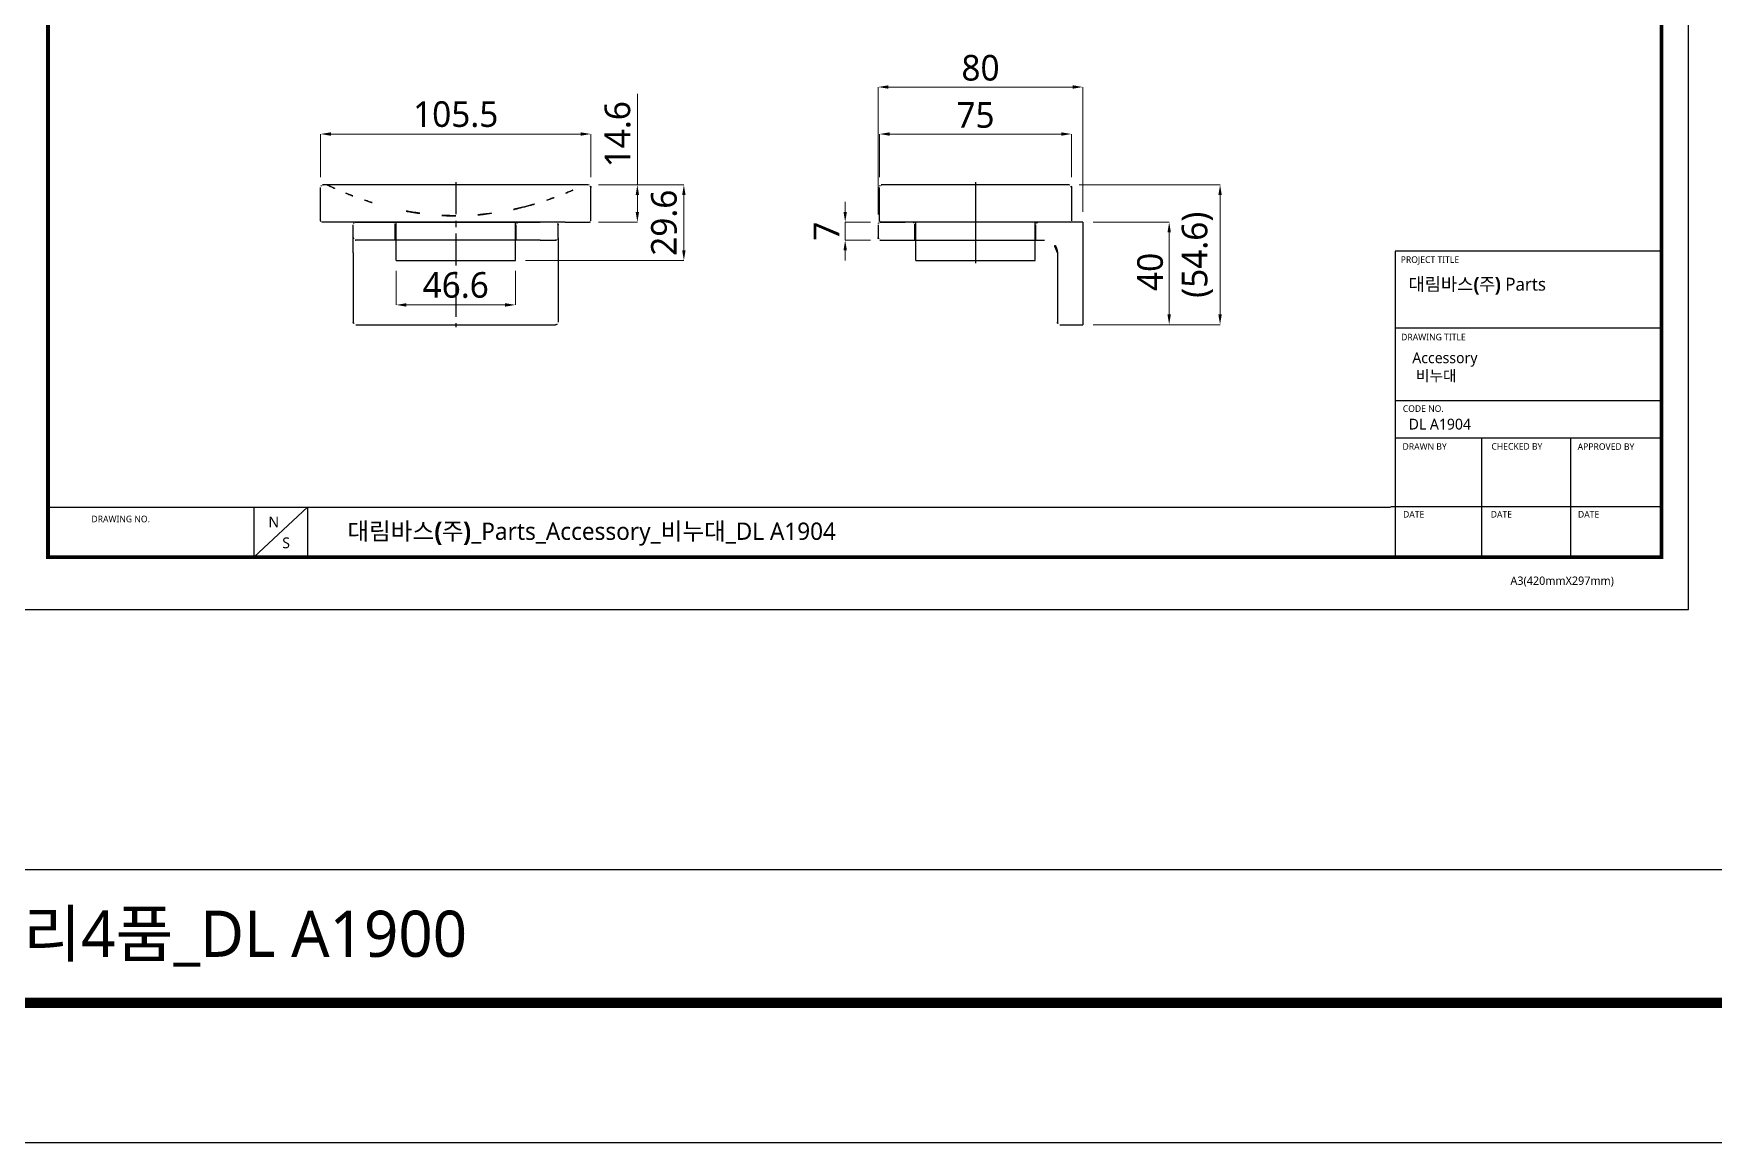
# Model space of a CAD drawing. Extents: x 16296675745 to 16296677481, y -37409619395 to -37409618123.
# Drawn here: x 16296676483 to 16296677139, y -37409619395 to -37409618962 of the extents above; entities that cross this region are included whole.
import ezdxf

# ---------------------------------------------------------------- set-up
doc = ezdxf.new("R2010")
doc.units = 0
doc.header["$LTSCALE"] = 10
doc.header["$MEASUREMENT"] = 0
doc.header["$PDMODE"] = 3
doc.header["$PDSIZE"] = -10
doc.linetypes.add('CENTER', pattern=[2, 1.25, -0.25, 0.25, -0.25])
doc.linetypes.add('HIDDEN2', pattern=[4.7625, 3.175, -1.5875])
doc.layers.get('0').update_dxf_attribs({"linetype": 'CONTINUOUS'})
doc.layers.get('DEFPOINTS').update_dxf_attribs({"linetype": 'CONTINUOUS'})
doc.layers.add('BODY', color=7, linetype='CONTINUOUS')
doc.styles.add('Daelim Dimension', font='')
doc.styles.get('Daelim Dimension').set_extended_font_data('NanumGothic')
doc.dimstyles.new('DEFAULT', dxfattribs={"dimscale": 2, "dimtxt": 2, "dimasz": 2, "dimexe": 0, "dimexo": 2, "dimgap": 1, "dimtad": 1, "dimdec": 1, "dimzin": 9, "dimdsep": 46, "dimtxsty": 'Daelim Dimension', "dimcen": 0.5, "dimclrd": 252, "dimclre": 252, "dimclrt": 3, "dimadec": 1, "dimazin": 0, "dimtfac": 1, "dimtdec": 1, "dimtix": 1, "dimtmove": 0, "dimatfit": 3, "dimfxl": 1, "dimtolj": 1, "dimtzin": 1, "dimlwd": 9, "dimlwe": 9, "dimarcsym": 0})

# ---------------------------------------------------------------- blocks, each defined once
blk = doc.blocks.new('*D58')
at = {"color": 5, "lineweight": 9, "ltscale": 0.5, "transparency": 16777216}
for p, q in [((16296676896.40132, -37409619035.999901), (16296676926.0627, -37409619035.999901)), ((16296676926.0627, -37409619039.999901), (16296676926.0627, -37409619071.998909)), ((16296676896.40132, -37409619075.998909), (16296676926.0627, -37409619075.998909))]:
    blk.add_line(p, q, dxfattribs=at)
at = {"color": 5, "ltscale": 0.5, "transparency": 16777216}
for points in [[(16296676925.39603, -37409619039.999901), (16296676926.72937, -37409619039.999901), (16296676926.0627, -37409619035.999901)], [(16296676925.39603, -37409619071.998909), (16296676926.72937, -37409619071.998909), (16296676926.0627, -37409619075.998909)]]:
    blk.add_solid(points, dxfattribs=at)
at = {"layer": 'DEFPOINTS', "color": 0, "ltscale": 0.5, "transparency": 16777216}
for p in [(16296676892.40132, -37409619035.999901), (16296676892.40132, -37409619075.998909), (16296676926.0627, -37409619075.998909)]:
    blk.add_point(p, dxfattribs=at)
at = {"color": 7, "ltscale": 0.5, "transparency": 16777216, "insert": (16296676918.65498, -37409619055.380547), "char_height": 10, "attachment_point": 5, "rotation": 90, "style": 'Daelim Dimension'}
blk.add_mtext('\\A1;40', dxfattribs=at)
blk = doc.blocks.new('*D59')
at = {"color": 5, "lineweight": 9, "ltscale": 0.5, "transparency": 16777216}
for p, q in [((16296676812.4, -37409619033), (16296676812.4, -37409618983.22)), ((16296676888.4, -37409618983.22), (16296676816.4, -37409618983.22)), ((16296676892.4, -37409619032), (16296676892.4, -37409618983.22))]:
    blk.add_line(p, q, dxfattribs=at)
at = {"color": 5, "ltscale": 0.5, "transparency": 16777216}
for points in [[(16296676816.4, -37409618982.55), (16296676816.4, -37409618983.88), (16296676812.4, -37409618983.22)], [(16296676888.4, -37409618982.55), (16296676888.4, -37409618983.88), (16296676892.4, -37409618983.22)]]:
    blk.add_solid(points, dxfattribs=at)
at = {"layer": 'DEFPOINTS', "color": 0, "ltscale": 0.5, "transparency": 16777216}
for p in [(16296676812.4, -37409618983.22), (16296676812.4, -37409619037), (16296676892.4, -37409619036)]:
    blk.add_point(p, dxfattribs=at)
at = {"color": 7, "ltscale": 0.5, "transparency": 16777216, "insert": (16296676852.4, -37409618975.77), "char_height": 10, "attachment_point": 5, "style": 'Daelim Dimension'}
blk.add_mtext('\\A1;80', dxfattribs=at)
blk = doc.blocks.new('*D50')
at = {"color": 5, "lineweight": 9, "ltscale": 0.5, "transparency": 16777216}
for p, q in [((16296676594.75461, -37409619018.3999), (16296676594.75461, -37409619001.57248)), ((16296676696.25461, -37409619001.57248), (16296676598.75461, -37409619001.57248)), ((16296676700.25461, -37409619018.3999), (16296676700.25461, -37409619001.57248))]:
    blk.add_line(p, q, dxfattribs=at)
at = {"color": 5, "ltscale": 0.5, "transparency": 16777216}
for points in [[(16296676598.75461, -37409619000.90582), (16296676598.75461, -37409619002.23914), (16296676594.75461, -37409619001.57248)], [(16296676696.25461, -37409619000.90582), (16296676696.25461, -37409619002.23914), (16296676700.25461, -37409619001.57248)]]:
    blk.add_solid(points, dxfattribs=at)
at = {"layer": 'DEFPOINTS', "color": 0, "ltscale": 0.5, "transparency": 16777216}
for p in [(16296676594.75461, -37409619001.57248), (16296676594.75461, -37409619022.3999), (16296676700.25461, -37409619022.3999)]:
    blk.add_point(p, dxfattribs=at)
at = {"color": 7, "ltscale": 0.5, "transparency": 16777216, "insert": (16296676647.50461, -37409618993.88578), "char_height": 10, "attachment_point": 5, "style": 'Daelim Dimension'}
blk.add_mtext('\\A1;105.5', dxfattribs=at)
blk = doc.blocks.new('*D53')
at = {"color": 5, "lineweight": 9, "ltscale": 0.5, "transparency": 16777216}
for p, q in [((16296676890.90804, -37409619021.4004), (16296676945.93315, -37409619021.4004)), ((16296676945.93315, -37409619071.9999), (16296676945.93315, -37409619025.4004)), ((16296676896.40132, -37409619075.9999), (16296676945.93315, -37409619075.9999))]:
    blk.add_line(p, q, dxfattribs=at)
at = {"color": 5, "ltscale": 0.5, "transparency": 16777216}
for points in [[(16296676945.26648, -37409619025.4004), (16296676946.59982, -37409619025.4004), (16296676945.93315, -37409619021.4004)], [(16296676945.26648, -37409619071.9999), (16296676946.59982, -37409619071.9999), (16296676945.93315, -37409619075.9999)]]:
    blk.add_solid(points, dxfattribs=at)
at = {"layer": 'DEFPOINTS', "color": 0, "ltscale": 0.5, "transparency": 16777216}
for p in [(16296676886.90804, -37409619021.4004), (16296676945.93315, -37409619021.4004), (16296676892.40132, -37409619075.9999)]:
    blk.add_point(p, dxfattribs=at)
at = {"color": 7, "ltscale": 0.5, "transparency": 16777216, "insert": (16296676937.08051, -37409619048.70015), "char_height": 10, "attachment_point": 5, "rotation": 90, "style": 'Daelim Dimension'}
blk.add_mtext('\\A1;(54.6)', dxfattribs=at)
blk = doc.blocks.new('*D54')
at = {"color": 5, "lineweight": 9, "ltscale": 0.5, "transparency": 16777216}
for p, q in [((16296676703.25462, -37409619021.399902), (16296676736.576639, -37409619021.399902)), ((16296676736.576639, -37409619025.399902), (16296676736.576639, -37409619046.999901)), ((16296676674.804621, -37409619050.999901), (16296676736.576639, -37409619050.999901))]:
    blk.add_line(p, q, dxfattribs=at)
at = {"color": 5, "ltscale": 0.5, "transparency": 16777216}
for points in [[(16296676735.909981, -37409619025.399902), (16296676737.243311, -37409619025.399902), (16296676736.576639, -37409619021.399902)], [(16296676735.909981, -37409619046.999901), (16296676737.243311, -37409619046.999901), (16296676736.576639, -37409619050.999901)]]:
    blk.add_solid(points, dxfattribs=at)
at = {"layer": 'DEFPOINTS', "color": 0, "ltscale": 0.5, "transparency": 16777216}
for p in [(16296676699.25462, -37409619021.399902), (16296676670.804621, -37409619050.999901), (16296676736.576639, -37409619050.999901)]:
    blk.add_point(p, dxfattribs=at)
at = {"color": 7, "ltscale": 0.5, "transparency": 16777216, "insert": (16296676728.875641, -37409619036.199913), "char_height": 10, "attachment_point": 5, "rotation": 90, "style": 'Daelim Dimension'}
blk.add_mtext('\\A1;29.6', dxfattribs=at)
blk = doc.blocks.new('*D55')
at = {"color": 5, "lineweight": 9, "ltscale": 0.5, "transparency": 16777216}
for p, q in [((16296676718.42403, -37409619021.3999), (16296676718.42403, -37409618985.87487)), ((16296676703.25461, -37409619021.3999), (16296676718.42403, -37409619021.3999)), ((16296676718.42403, -37409619031.9999), (16296676718.42403, -37409619025.3999)), ((16296676703.25461, -37409619035.9999), (16296676718.42403, -37409619035.9999))]:
    blk.add_line(p, q, dxfattribs=at)
at = {"color": 5, "ltscale": 0.5, "transparency": 16777216}
for points in [[(16296676717.75736, -37409619025.3999), (16296676719.09069, -37409619025.3999), (16296676718.42403, -37409619021.3999)], [(16296676717.75736, -37409619031.9999), (16296676719.09069, -37409619031.9999), (16296676718.42403, -37409619035.9999)]]:
    blk.add_solid(points, dxfattribs=at)
at = {"layer": 'DEFPOINTS', "color": 0, "ltscale": 0.5, "transparency": 16777216}
for p in [(16296676699.25461, -37409619021.3999), (16296676699.25461, -37409619035.9999), (16296676718.42403, -37409619035.9999)]:
    blk.add_point(p, dxfattribs=at)
at = {"color": 7, "ltscale": 0.5, "transparency": 16777216, "insert": (16296676710.72303, -37409619001.63738), "char_height": 10, "attachment_point": 5, "rotation": 90, "style": 'Daelim Dimension'}
blk.add_mtext('\\A1;14.6', dxfattribs=at)
blk = doc.blocks.new('*D56')
at = {"color": 5, "lineweight": 9, "ltscale": 0.5, "transparency": 16777216}
for p, q in [((16296676799.560249, -37409619032.000397), (16296676799.560249, -37409619028.000397)), ((16296676809.503361, -37409619036.000397), (16296676799.560249, -37409619036.000397)), ((16296676799.560249, -37409619036.000397), (16296676799.560249, -37409619042.999901)), ((16296676809.503361, -37409619042.999901), (16296676799.560249, -37409619042.999901)), ((16296676799.560249, -37409619046.999901), (16296676799.560249, -37409619050.999901))]:
    blk.add_line(p, q, dxfattribs=at)
at = {"color": 5, "ltscale": 0.5, "transparency": 16777216}
for points in [[(16296676798.893591, -37409619032.000397), (16296676800.226919, -37409619032.000397), (16296676799.560249, -37409619036.000397)], [(16296676798.893591, -37409619046.999901), (16296676800.226919, -37409619046.999901), (16296676799.560249, -37409619042.999901)]]:
    blk.add_solid(points, dxfattribs=at)
at = {"layer": 'DEFPOINTS', "color": 0, "ltscale": 0.5, "transparency": 16777216}
for p in [(16296676813.503361, -37409619036.000397), (16296676799.560249, -37409619042.999901), (16296676813.503361, -37409619042.999901)]:
    blk.add_point(p, dxfattribs=at)
at = {"color": 7, "ltscale": 0.5, "transparency": 16777216, "insert": (16296676792.22406, -37409619039.500153), "char_height": 10, "attachment_point": 5, "rotation": 90, "style": 'Daelim Dimension'}
blk.add_mtext('\\A1;7', dxfattribs=at)
blk = doc.blocks.new('*D57')
at = {"color": 5, "lineweight": 9, "ltscale": 0.5, "transparency": 16777216}
for p, q in [((16296676812.92361, -37409619018.4004), (16296676812.92361, -37409619001.57248)), ((16296676816.92361, -37409619001.57248), (16296676883.92361, -37409619001.57248)), ((16296676887.92361, -37409619018.4004), (16296676887.92361, -37409619001.57248))]:
    blk.add_line(p, q, dxfattribs=at)
at = {"color": 5, "ltscale": 0.5, "transparency": 16777216}
for points in [[(16296676816.92361, -37409619000.90582), (16296676816.92361, -37409619002.23914), (16296676812.92361, -37409619001.57248)], [(16296676883.92361, -37409619000.90582), (16296676883.92361, -37409619002.23914), (16296676887.92361, -37409619001.57248)]]:
    blk.add_solid(points, dxfattribs=at)
at = {"layer": 'DEFPOINTS', "color": 0, "ltscale": 0.5, "transparency": 16777216}
for p in [(16296676887.92361, -37409619001.57248), (16296676812.92361, -37409619022.4004), (16296676887.92361, -37409619022.4004)]:
    blk.add_point(p, dxfattribs=at)
at = {"color": 7, "ltscale": 0.5, "transparency": 16777216, "insert": (16296676850.42361, -37409618994.18621), "char_height": 10, "attachment_point": 5, "style": 'Daelim Dimension'}
blk.add_mtext('\\A1;75', dxfattribs=at)
blk = doc.blocks.new('*D48')
at = {"color": 5, "lineweight": 9, "ltscale": 0.5, "transparency": 16777216}
for p, q in [((16296676624.204611, -37409619054.999901), (16296676624.204611, -37409619068.285942)), ((16296676670.804001, -37409619054.999901), (16296676670.804001, -37409619068.285942)), ((16296676628.204611, -37409619068.285942), (16296676666.804001, -37409619068.285942))]:
    blk.add_line(p, q, dxfattribs=at)
at = {"color": 5, "ltscale": 0.5, "transparency": 16777216}
for points in [[(16296676628.204611, -37409619067.619278), (16296676628.204611, -37409619068.952606), (16296676624.204611, -37409619068.285942)], [(16296676666.804001, -37409619067.619278), (16296676666.804001, -37409619068.952606), (16296676670.804001, -37409619068.285942)]]:
    blk.add_solid(points, dxfattribs=at)
at = {"layer": 'DEFPOINTS', "color": 0, "ltscale": 0.5, "transparency": 16777216}
for p in [(16296676624.204611, -37409619050.999901), (16296676670.804001, -37409619050.999901), (16296676670.804001, -37409619068.285942)]:
    blk.add_point(p, dxfattribs=at)
at = {"color": 7, "ltscale": 0.5, "transparency": 16777216, "insert": (16296676647.504311, -37409619060.584938), "char_height": 10, "attachment_point": 5, "style": 'Daelim Dimension'}
blk.add_mtext('\\A1;46.6', dxfattribs=at)

msp = doc.modelspace()

# ---------------------------------------------------------------- linework, layer by layer
at = {"color": 1, "linetype": 'CENTER'}
for p, q in [((16296676647.50461, -37409619020.399902), (16296676647.50461, -37409619076.999901)), ((16296676850.423611, -37409619020.400398), (16296676850.423611, -37409619052.000397))]:
    msp.add_line(p, q, dxfattribs=at)
at = {"color": 5, "ltscale": 40}
for p, q in [((16296677118.30315, -37409619047.351807), (16296677014.26005, -37409619047.351807)), ((16296677118.30315, -37409619077.42482), (16296677014.26005, -37409619077.42482)), ((16296677118.30315, -37409619077.42482), (16296677014.26005, -37409619077.42482)), ((16296677118.30315, -37409619105.714508), (16296677014.26005, -37409619105.714508)), ((16296677118.30315, -37409619105.714508), (16296677014.26005, -37409619105.714508)), ((16296677118.30315, -37409619120.305161), (16296677014.26005, -37409619120.305161)), ((16296677118.30315, -37409619120.305161), (16296677014.26005, -37409619120.305161)), ((16296677048.054159, -37409619120.305161), (16296677048.054159, -37409619166.752136)), ((16296677082.7367, -37409619120.305161), (16296677082.7367, -37409619166.752136)), ((16296676568.653721, -37409619147.210213), (16296676568.653721, -37409619166.826553)), ((16296676568.653721, -37409619147.210213), (16296676568.653721, -37409619166.826553)), ((16296676589.648081, -37409619147.210213), (16296676568.653721, -37409619166.826553)), ((16296676589.648081, -37409619147.210213), (16296676568.653721, -37409619166.826553)), ((16296676589.648081, -37409619147.210213), (16296676589.648081, -37409619166.826553)), ((16296676589.648081, -37409619147.210213), (16296676589.648081, -37409619166.826553)), ((16296677118.30315, -37409619147.135803), (16296677012.615511, -37409619147.135803)), ((16296677118.30315, -37409619147.135803), (16296677015.07065, -37409619147.135803)), ((16296677118.30315, -37409619166.752136), (16296677029.137939, -37409619166.752136))]:
    msp.add_line(p, q, dxfattribs=at)
at = {"color": 5, "ltscale": 0.5}
msp.add_line((16296677014.26005, -37409619047.351807), (16296677014.26005, -37409619167.381477), dxfattribs=at)
at = {"color": 5}
for p, q in [((16296676488.30303, -37409619147.210213), (16296677012.49032, -37409619147.210213)), ((16296675772.947269, -37409619288.663177), (16296677170.780029, -37409619288.663177))]:
    msp.add_line(p, q, dxfattribs=at)
at = {"ltscale": 0.5}
for points in [[(16296675745.032089, -37409619395.241547), (16296677481.032089, -37409619395.241547), (16296677481.032089, -37409618123.241547), (16296675745.032089, -37409618123.241547)], [(16296676477.834841, -37409619187.177101), (16296677128.834841, -37409619187.177101), (16296677128.834841, -37409618710.177101), (16296676477.834841, -37409618710.177101)]]:
    msp.add_lwpolyline(points, close=True, dxfattribs=at)
at = {"color": 5, "linetype": 'ByBlock', "lineweight": 200}
for points, const_width in [([(16296675772.947269, -37409619340.775627), (16296677452.947269, -37409619340.775627), (16296677452.947269, -37409618152.775627), (16296675772.947269, -37409618152.775627)], 4), ([(16296676488.30303, -37409619166.75238), (16296677118.30303, -37409619166.75238), (16296677118.30303, -37409618721.25238), (16296676488.30303, -37409618721.25238)], 1.5)]:
    msp.add_lwpolyline(points, close=True, dxfattribs=dict(at, const_width=const_width))
at = {"layer": 'BODY', "color": 0}
for p, q in [((16296676594.75461, -37409619035.499901), (16296676594.75461, -37409619022.399902)), ((16296676595.770189, -37409619021.399902), (16296676595.755211, -37409619021.399902)), ((16296676604.75461, -37409619021.399902), (16296676595.770189, -37409619021.399902)), ((16296676597.19166, -37409619021.402519), (16296676597.170071, -37409619021.400803)), ((16296676597.17767, -37409619021.398979), (16296676597.191111, -37409619021.398933)), ((16296676597.19166, -37409619021.402519), (16296676597.224091, -37409619021.406921)), ((16296676597.250959, -37409619021.412239), (16296676597.224091, -37409619021.406921)), ((16296676597.253321, -37409619021.412773), (16296676597.250959, -37409619021.412239)), ((16296676597.253321, -37409619021.412773), (16296676597.27887, -37409619021.419403)), ((16296676597.305149, -37409619021.428291), (16296676597.278879, -37409619021.419403)), ((16296676597.33075, -37409619021.434807), (16296676597.30632, -37409619021.42865)), ((16296676597.31184, -37409619021.429001), (16296676597.31328, -37409619021.429428)), ((16296676597.31422, -37409619021.429764), (16296676597.31534, -37409619021.430168)), ((16296676597.31534, -37409619021.430183), (16296676597.33754, -37409619021.438553)), ((16296676597.31731, -37409619021.432167), (16296676597.32826, -37409619021.436447)), ((16296676597.39926, -37409619021.469467), (16296676597.32831, -37409619021.436333)), ((16296676597.332121, -37409619021.435341), (16296676597.33075, -37409619021.434807)), ((16296676597.3433, -37409619021.439522), (16296676597.3347, -37409619021.436333)), ((16296676597.351629, -37409619021.442673), (16296676597.343321, -37409619021.439529)), ((16296676597.358709, -37409619021.445557), (16296676597.351641, -37409619021.44268)), ((16296676597.360821, -37409619021.446449), (16296676597.358721, -37409619021.445557)), ((16296676597.36075, -37409619021.446671), (16296676597.363091, -37409619021.447418)), ((16296676597.44795, -37409619021.492767), (16296676597.399281, -37409619021.469429)), ((16296676597.4296, -37409619021.400879), (16296676597.45779, -37409619021.401123)), ((16296676597.464251, -37409619021.495018), (16296676597.45822, -37409619021.492897)), ((16296676597.463961, -37409619021.495644), (16296676597.49292, -37409619021.509651)), ((16296676597.46958, -37409619021.496773), (16296676597.464251, -37409619021.495033)), ((16296676597.50559, -37409619021.514519), (16296676597.46958, -37409619021.496773)), ((16296676597.50333, -37409619021.514893), (16296676597.50935, -37409619021.518257)), ((16296676597.516529, -37409619021.525673), (16296676597.50433, -37409619021.519814)), ((16296676597.506281, -37409619021.514877), (16296676597.50992, -37409619021.515099)), ((16296676597.509371, -37409619021.516113), (16296676597.50845, -37409619021.516113)), ((16296676597.50868, -37409619021.515099), (16296676597.50992, -37409619021.515106)), ((16296676597.5142, -37409619021.514374), (16296676597.517241, -37409619021.51326)), ((16296676597.518061, -37409619021.514671), (16296676597.522711, -37409619021.514832)), ((16296676597.527491, -37409619021.514282), (16296676597.52281, -37409619021.514343)), ((16296676597.539261, -37409619021.514503), (16296676597.527479, -37409619021.513863)), ((16296676597.52844, -37409619021.515297), (16296676597.542789, -37409619021.51712)), ((16296676597.54023, -37409619021.515182), (16296676597.53927, -37409619021.514503)), ((16296676597.541149, -37409619021.515846), (16296676597.54023, -37409619021.515182)), ((16296676597.542021, -37409619021.516487), (16296676597.541149, -37409619021.515846)), ((16296676690.25461, -37409619021.399902), (16296676604.75461, -37409619021.399902)), ((16296676696.24654, -37409619021.399902), (16296676690.25461, -37409619021.399902)), ((16296676696.26309, -37409619021.399902), (16296676696.24654, -37409619021.399902)), ((16296676699.23904, -37409619021.399902), (16296676696.26309, -37409619021.399902)), ((16296676697.755911, -37409619021.412773), (16296676697.73036, -37409619021.419403)), ((16296676697.780531, -37409619021.407722), (16296676697.755911, -37409619021.412773)), ((16296676697.812929, -37409619021.403023), (16296676697.780531, -37409619021.407722)), ((16296676697.780531, -37409619021.407722), (16296676697.780531, -37409619021.407722)), ((16296676697.833811, -37409619021.401123), (16296676697.812929, -37409619021.403023)), ((16296676697.831551, -37409619021.398911), (16296676697.82468, -37409619021.39888)), ((16296676697.83153, -37409619021.399902), (16296676697.835159, -37409619021.399902)), ((16296676697.83666, -37409619021.400917), (16296676697.833799, -37409619021.401123)), ((16296676699.254021, -37409619021.399902), (16296676699.23904, -37409619021.399902)), ((16296676700.25461, -37409619035.499901), (16296676700.25461, -37409619022.399902)), ((16296676812.923611, -37409619035.500397), (16296676812.923611, -37409619022.400398)), ((16296676813.93919, -37409619021.400398), (16296676813.9242, -37409619021.400398)), ((16296676822.923611, -37409619021.400398), (16296676813.93919, -37409619021.400398)), ((16296676877.923611, -37409619021.400398), (16296676822.923611, -37409619021.400398)), ((16296676886.908039, -37409619021.400398), (16296676877.923611, -37409619021.400398)), ((16296676886.923611, -37409619021.400398), (16296676886.908039, -37409619021.400398)), ((16296676887.923611, -37409619022.400398), (16296676887.923611, -37409619035.500397)), ((16296676604.75461, -37409619035.999901), (16296676595.25461, -37409619035.999901)), ((16296676690.25461, -37409619035.999901), (16296676604.75461, -37409619035.999901)), ((16296676647.08758, -37409619035.999863), (16296676634.204611, -37409619035.99987)), ((16296676660.804621, -37409619035.99987), (16296676647.92165, -37409619035.999863)), ((16296676690.25461, -37409619035.999901), (16296676699.75399, -37409619035.999901)), ((16296676813.423611, -37409619036.000397), (16296676813.503361, -37409619036.000397)), ((16296676813.503361, -37409619036.000397), (16296676822.923611, -37409619036.000397)), ((16296676877.923611, -37409619036.000397), (16296676822.923611, -37409619036.000397)), ((16296676887.343861, -37409619036.000397), (16296676877.923611, -37409619036.000397)), ((16296676887.423611, -37409619036.000397), (16296676887.343861, -37409619036.000397)), ((16296676624.204611, -37409619050.999901), (16296676624.204611, -37409619042.999901)), ((16296676670.804621, -37409619050.999901), (16296676670.804621, -37409619042.999901)), ((16296676827.12361, -37409619051.000397), (16296676827.12361, -37409619042.999901)), ((16296676873.72361, -37409619051.000397), (16296676873.72361, -37409619042.999901)), ((16296676624.204611, -37409619050.999901), (16296676634.204611, -37409619050.999901)), ((16296676634.204611, -37409619050.999901), (16296676660.804621, -37409619050.999901)), ((16296676660.804621, -37409619050.999901), (16296676670.804001, -37409619050.999901)), ((16296676827.12422, -37409619051.000397), (16296676837.12361, -37409619051.000397)), ((16296676837.12361, -37409619051.000397), (16296676863.72361, -37409619051.000397)), ((16296676863.72361, -37409619051.000397), (16296676873.723, -37409619051.000397))]:
    msp.add_line(p, q, dxfattribs=at)
at = {"layer": 'BODY'}
for p, q in [((16296676607.50461, -37409619041.999901), (16296676607.50461, -37409619036.999901)), ((16296676608.50461, -37409619035.999901), (16296676614.50462, -37409619035.999901)), ((16296676614.50462, -37409619035.999901), (16296676680.50462, -37409619035.999901)), ((16296676686.50462, -37409619035.999901), (16296676680.50462, -37409619035.999901)), ((16296676687.50462, -37409619041.999901), (16296676687.50462, -37409619036.999901)), ((16296676812.40132, -37409619036.999901), (16296676812.40132, -37409619041.999901)), ((16296676819.40132, -37409619035.999901), (16296676813.40132, -37409619035.999901)), ((16296676892.40132, -37409619035.999901), (16296676819.40132, -37409619035.999901)), ((16296676892.40132, -37409619035.999901), (16296676892.40132, -37409619036.999901)), ((16296676892.40132, -37409619036.999901), (16296676892.40132, -37409619074.999901)), ((16296676607.50461, -37409619047.999901), (16296676607.50461, -37409619042.044479)), ((16296676614.50462, -37409619042.999901), (16296676608.50461, -37409619042.999901)), ((16296676680.50462, -37409619042.999901), (16296676614.50462, -37409619042.999901)), ((16296676680.50462, -37409619042.999901), (16296676686.50462, -37409619042.999901)), ((16296676687.50462, -37409619042.044479), (16296676687.50462, -37409619047.999901)), ((16296676813.40132, -37409619042.999901), (16296676819.40132, -37409619042.999901)), ((16296676819.40132, -37409619042.999901), (16296676877.40132, -37409619042.999901)), ((16296676607.50461, -37409619047.999901), (16296676607.50461, -37409619074.999901)), ((16296676687.50462, -37409619047.999901), (16296676687.50462, -37409619074.999901)), ((16296676882.40132, -37409619047.999901), (16296676882.40132, -37409619074.999901)), ((16296676608.50461, -37409619075.999901), (16296676686.50462, -37409619075.999901)), ((16296676883.40132, -37409619075.999901), (16296676892.40132, -37409619075.999901)), ((16296676892.40132, -37409619074.999901), (16296676892.40132, -37409619075.998909))]:
    msp.add_line(p, q, dxfattribs=at)
at = {"layer": 'BODY', "linetype": 'HIDDEN2'}
for p, q in [((16296676623.904619, -37409619042.999901), (16296676623.904619, -37409619036.999901)), ((16296676624.204611, -37409619042.999901), (16296676624.204611, -37409619035.999901)), ((16296676670.804621, -37409619042.999901), (16296676670.804621, -37409619035.999901)), ((16296676671.10462, -37409619042.999901), (16296676671.10462, -37409619036.999901)), ((16296676826.801319, -37409619042.999901), (16296676826.801319, -37409619036.999901)), ((16296676827.12361, -37409619042.999901), (16296676827.12361, -37409619036.000397)), ((16296676873.72361, -37409619042.999901), (16296676873.72361, -37409619036.000397)), ((16296676874.00132, -37409619042.999901), (16296676874.00132, -37409619036.999901))]:
    msp.add_line(p, q, dxfattribs=at)
at = {"layer": 'BODY', "color": 0}
for centre, radius, start, end in [((16296676595.75461, -37409619022.399902), 0.999997, 134.999922725, 180), ((16296676595.75461, -37409619022.399902), 1, 90, 135), ((16296676597.508751, -37409619021.49762), 0.016908, 258.935551577, 298.827187131), ((16296676597.55434, -37409619021.480247), 0.058198, 219.176607478, 254.455239328), ((16296676597.516371, -37409619021.530197), 0.015613, 83.926905445, 114.331588269), ((16296676597.52968, -37409619021.543663), 0.033266, 83.617919304, 112.242246828), ((16296676699.36657, -37409619025.137993), 4.067411, 114.491600468, 115.681490257), ((16296676699.25461, -37409619022.399902), 1, 72.167377767, 90), ((16296676699.25462, -37409619022.399902), 0.999999, 0, 72.1674818), ((16296676813.923611, -37409619022.400398), 0.999997, 134.999922725, 180), ((16296676813.923611, -37409619022.400398), 1, 90, 135), ((16296676886.923611, -37409619022.400398), 1, 72.167377767, 90), ((16296676886.923611, -37409619022.400398), 0.999999, 0, 72.1674818), ((16296676595.25458, -37409619035.499924), 0.499966, 179.997377207, 248.404427052), ((16296676595.25461, -37409619035.499901), 0.5, 248.4017682, 270), ((16296676699.75461, -37409619035.499901), 0.5, 270, 0), ((16296676813.423611, -37409619035.500397), 0.5, 180, 248.40186981), ((16296676813.423611, -37409619035.500397), 0.5, 248.4017682, 270), ((16296676887.423611, -37409619035.500397), 0.5, 270, 0)]:
    msp.add_arc(centre, radius, start, end, dxfattribs=at)
at = {"layer": 'BODY', "color": 0, "linetype": 'HIDDEN2'}
for centre, radius, start, end in [((16296676654.01914, -37409618903.578949), 130.782169, 244.414016214, 247.781660499), ((16296676652.77599, -37409618906.658546), 127.461143, 247.775573267, 251.309354078), ((16296676642.25172, -37409618906.703308), 127.412733, 288.689160086, 292.224325569), ((16296676640.939251, -37409618903.464531), 130.907323, 292.22008646, 295.584513636), ((16296676651.197861, -37409618911.332558), 122.527916, 251.307971763, 255.105491147), ((16296676643.802271, -37409618911.310661), 122.551473, 284.896099772, 288.692789443)]:
    msp.add_arc(centre, radius, start, end, dxfattribs=at)
at = {"layer": 'BODY'}
for centre, radius, start, end in [((16296676608.50461, -37409619036.999901), 0.999997, 134.999922725, 180), ((16296676608.50461, -37409619036.999901), 0.999998, 90, 135), ((16296676622.904619, -37409619036.999901), 1, 45, 87.444887075), ((16296676672.10462, -37409619036.999901), 1, 92.555112925, 107.832622233), ((16296676686.50462, -37409619036.999901), 1, 72.167377767, 90), ((16296676686.50462, -37409619036.999901), 1, 0, 72.1674818), ((16296676813.40132, -37409619036.999901), 1, 135, 180), ((16296676813.40132, -37409619036.999901), 1, 90, 135), ((16296676825.801319, -37409619036.999901), 1, 45, 87.444887075), ((16296676875.00132, -37409619036.999901), 1, 92.555112925, 107.832622233), ((16296676608.50461, -37409619041.999901), 0.999999, 180, 252.1674818), ((16296676608.50461, -37409619041.999901), 0.999998, 252.167377767, 270), ((16296676686.50462, -37409619041.999901), 1, 270, 315), ((16296676686.50462, -37409619041.999901), 1, 315, 0), ((16296676813.40132, -37409619041.999901), 1, 180, 252.1674818), ((16296676813.40132, -37409619041.999901), 1, 252.167377767, 270), ((16296676877.40132, -37409619047.999901), 5, 0, 90), ((16296676608.50461, -37409619074.999901), 1, 180, 270), ((16296676686.50462, -37409619074.999901), 1, 270, 0), ((16296676883.40132, -37409619074.999901), 1, 180, 270)]:
    msp.add_arc(centre, radius, start, end, dxfattribs=at)
at = {"layer": 'BODY', "linetype": 'HIDDEN2'}
for centre, radius, start, end in [((16296676622.904619, -37409619036.999901), 0.999997, 0, 45.000077275), ((16296676672.10462, -37409619036.999901), 1, 107.832622233, 180), ((16296676825.801319, -37409619036.999901), 0.999997, 0, 45.000077275), ((16296676875.00132, -37409619036.999901), 1, 107.832622233, 180)]:
    msp.add_arc(centre, radius, start, end, dxfattribs=at)
at = {"layer": 'BODY', "color": 0}
msp.add_open_spline([(16296676597.306219, -37409619021.428619), (16296676597.305901, -37409619021.42852), (16296676597.305599, -37409619021.428429), (16296676597.30793, -37409619021.429153), (16296676597.305241, -37409619021.428322), (16296676597.305149, -37409619021.428291)], degree=3, knots=[0, 0, 0, 0, 0.000460646458, 0.0015931789837, 0.0033812509457, 0.0033812509457, 0.0033812509457, 0.0033812509457], dxfattribs=at)
msp.add_open_spline([(16296676597.44795, -37409619021.492767), (16296676597.508909, -37409619021.521973), (16296676597.50985, -37409619021.521187), (16296676597.50935, -37409619021.518387)], degree=3, dxfattribs=at)
at = {"layer": 'BODY', "color": 0, "linetype": 'HIDDEN2'}
for points in [[(16296676633.47913, -37409619032.52388), (16296676628.833691, -37409619031.885719), (16296676624.232719, -37409619030.948349), (16296676619.70332, -37409619029.743637)], [(16296676661.52989, -37409619032.52388), (16296676656.884399, -37409619033.162033), (16296676652.194679, -37409619033.499947), (16296676647.504721, -37409619033.499962)], [(16296676675.30615, -37409619029.743637), (16296676670.77693, -37409619030.948441), (16296676666.175369, -37409619031.885727), (16296676661.52989, -37409619032.52388)], [(16296676647.504721, -37409619033.499962), (16296676642.81476, -37409619033.499962), (16296676638.124571, -37409619033.162048), (16296676633.47913, -37409619032.52388)]]:
    msp.add_open_spline(points, degree=3, dxfattribs=at)

# ---------------------------------------------------------------- texts
at = {"color": 5, "ltscale": 40, "style": 'Daelim Dimension'}
for s, height, p in [('PROJECT TITLE', 2.56901127, (16296677016.46261, -37409619051.880287)), ('DRAWING TITLE', 2.56901127, (16296677016.627319, -37409619082.11618)), ('CODE NO.', 2.5690113, (16296677017.271561, -37409619110.038162)), ('DRAWN BY', 2.5690113, (16296677017.17082, -37409619124.846558)), ('CHECKED BY', 2.5690113, (16296677051.880989, -37409619124.800987)), ('APPROVED BY', 2.56901127, (16296677085.54438, -37409619124.88398)), ('DRAWING NO.', 2.56901127, (16296676505.27594, -37409619153.144897)), ('DATE', 2.5690113, (16296677017.371481, -37409619151.324547)), ('DATE', 2.5690113, (16296677051.607809, -37409619151.324547)), ('DATE', 2.5690113, (16296677085.662519, -37409619151.324547)), ('A3(420mmX297mm)', 3.24237133, (16296677059.288099, -37409619177.568092))]:
    msp.add_text(s, height=height, dxfattribs=at).set_placement(p)
at = {"attachment_point": 1, "style": 'Daelim Dimension'}
for s, insert, char_height, width in [('{\\fPretendard Variable SemiBold|b0|i0|c129|p2;\\C7;대림바스(주)} Parts', (16296677019.51833, -37409619057.682121), 5.03600079, 80.93992813), (' Accessory\\P  비누대', (16296677019.562759, -37409619086.828568), 4.2041236, 70.7511006), ('DL A1904', (16296677019.562759, -37409619112.719971), 4.2041236, 70.7511006), ('N', (16296676574.363911, -37409619150.887917), 4.204124, 5.86731056), ('S', (16296676579.77006, -37409619159.065437), 4.204124, 5.86731056)]:
    msp.add_mtext(s, dxfattribs=dict(at, insert=insert, char_height=char_height, width=width))
at = {"color": 2, "attachment_point": 1, "style": 'Daelim Dimension'}
for s, insert, char_height, width in [('{\\fPretendard Variable SemiBold|b0|i0|c129|p2;대림바스(주)}_Parts_Accessory_{\\fGulim|b0|i0|c129|p50;비누대}_DL A1904', (16296676605.175289, -37409619153.256332), 6.75662715, 260.66283526), ('{\\fPretendard Variable SemiBold|b0|i0|c129|p2;대림바스(주)}_Parts_Accessory_{\\fGulim|b0|i0|c129|p50;액세서리}4{\\fGulim|b0|i0|c129|p50;품}_DL A1900', (16296676084.60663, -37409619304.786163), 18.0176724, 729.2543326)]:
    msp.add_mtext(s, dxfattribs=dict(at, insert=insert, char_height=char_height, width=width))

# ---------------------------------------------------------------- dimensions: what is measured, and where the dimension line sits
at = {"ltscale": 0.5}
for base, p1, p2, picture, middle in [((16296676812.40132, -37409618983.217644), (16296676892.40132, -37409619035.999901), (16296676812.40132, -37409619036.999901), '*D59', (16296676852.40132, -37409618983.217644)), ((16296676594.75461, -37409619001.572479), (16296676700.25461, -37409619022.399902), (16296676594.75461, -37409619022.399902), '*D50', (16296676647.50461, -37409619001.572479)), ((16296676887.923611, -37409619001.572479), (16296676812.923611, -37409619022.400398), (16296676887.923611, -37409619022.400398), '*D57', (16296676850.423611, -37409619001.572479))]:
    dim = msp.add_linear_dim(base=base, p1=p1, p2=p2, dimstyle='DEFAULT', override={"dimtxt": 5, "dimclrd": 5, "dimclre": 5, "dimclrt": 7}, dxfattribs=at)
    dim.commit()
    dim.dimension.update_dxf_attribs({"geometry": picture, "text_midpoint": middle, "dimtype": 160})
for base, p1, p2, picture, middle in [((16296676718.42403, -37409619035.999901), (16296676699.25461, -37409619021.399902), (16296676699.25461, -37409619035.999901), '*D55', (16296676718.42403, -37409619001.637383)), ((16296676736.576639, -37409619050.999901), (16296676699.25462, -37409619021.399902), (16296676670.804621, -37409619050.999901), '*D54', (16296676736.576651, -37409619036.199913)), ((16296676926.0627, -37409619075.998909), (16296676892.40132, -37409619035.999901), (16296676892.40132, -37409619075.998909), '*D58', (16296676926.06271, -37409619055.380547))]:
    dim = msp.add_linear_dim(base=base, p1=p1, p2=p2, angle=90, dimstyle='DEFAULT', override={"dimtxt": 5, "dimclrd": 5, "dimclre": 5, "dimclrt": 7}, dxfattribs=at)
    dim.commit()
    dim.dimension.update_dxf_attribs({"geometry": picture, "text_midpoint": middle, "dimtype": 160})
dim = msp.add_linear_dim(base=(16296676945.933149, -37409619021.400398), p1=(16296676892.40132, -37409619075.999901), p2=(16296676886.908039, -37409619021.400398), angle=90, text='(<>)', dimstyle='DEFAULT', override={"dimtxt": 5, "dimclrd": 5, "dimclre": 5, "dimclrt": 7}, dxfattribs=at)
dim.commit()
dim.dimension.update_dxf_attribs({"geometry": '*D53', "text_midpoint": (16296676937.080509, -37409619048.70015)})
dim = msp.add_linear_dim(base=(16296676799.560249, -37409619042.999901), p1=(16296676813.503361, -37409619036.000397), p2=(16296676813.503361, -37409619042.999901), angle=90, dimstyle='DEFAULT', override={"dimtxt": 5, "dimclrd": 5, "dimclre": 5, "dimclrt": 7}, dxfattribs=at)
dim.commit()
dim.dimension.update_dxf_attribs({"geometry": '*D56', "text_midpoint": (16296676792.22406, -37409619039.500153)})
dim = msp.add_linear_dim(base=(16296676670.804001, -37409619068.285942), p1=(16296676624.204611, -37409619050.999901), p2=(16296676670.804001, -37409619050.999901), dimstyle='DEFAULT', override={"dimtxt": 5, "dimclrd": 5, "dimclre": 5, "dimclrt": 7}, dxfattribs=at)
dim.commit()
dim.dimension.update_dxf_attribs({"geometry": '*D48', "text_midpoint": (16296676647.504311, -37409619060.584938)})

doc.saveas('drawing.dxf')
